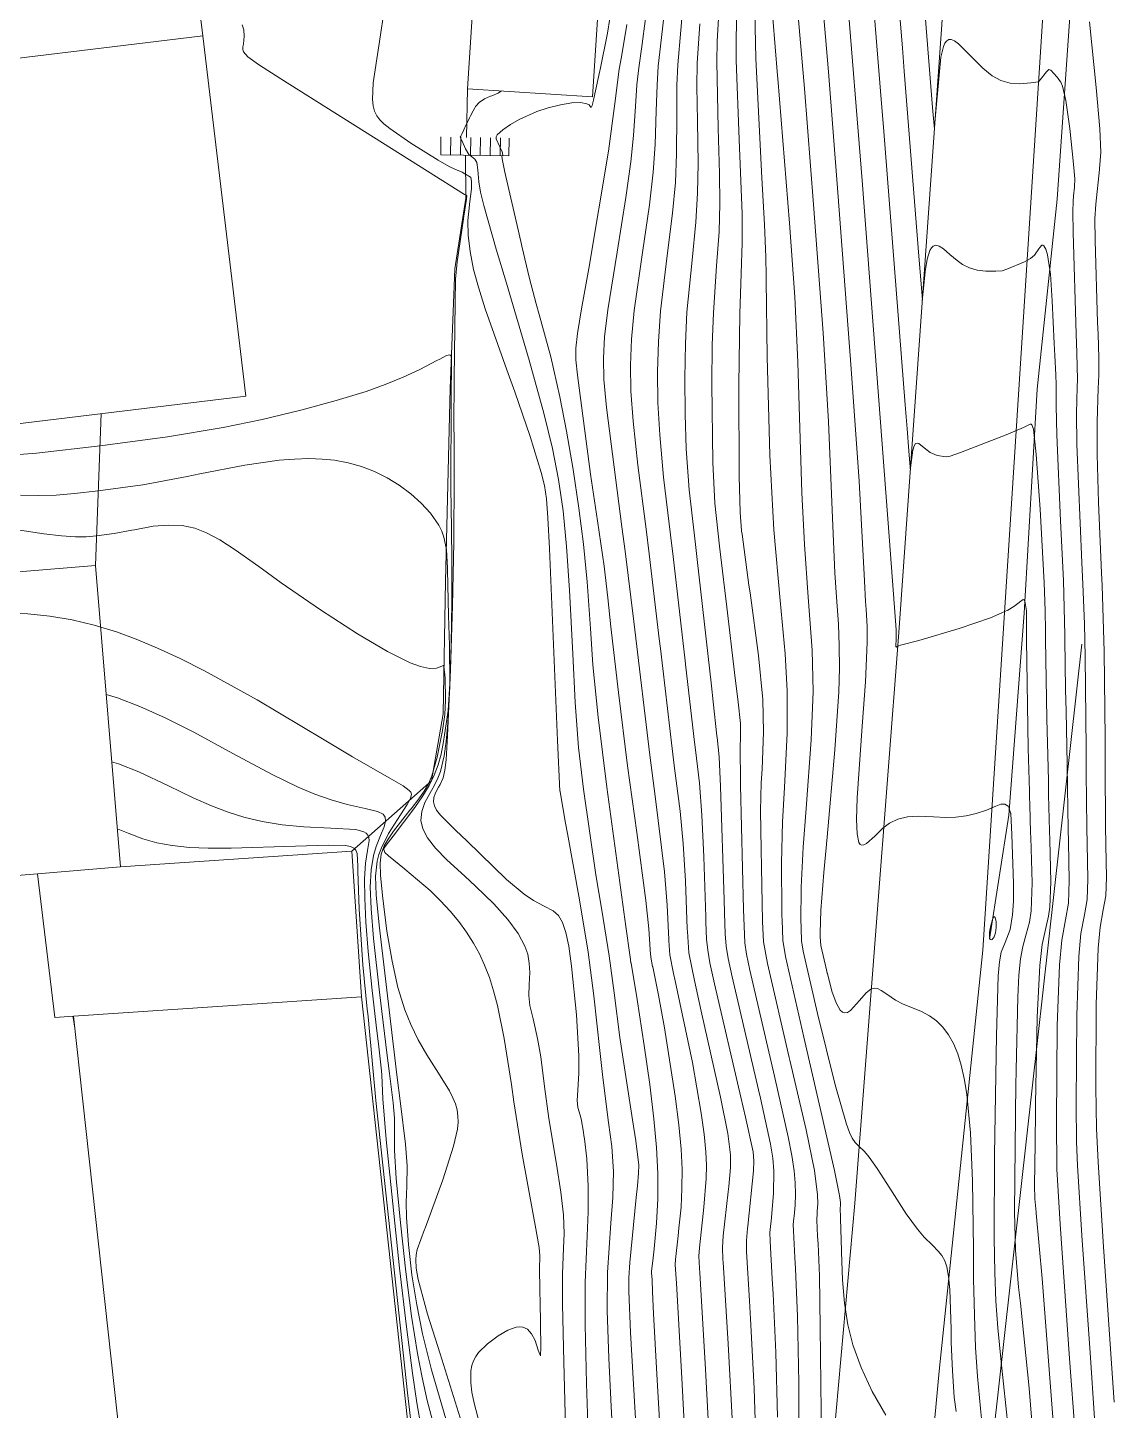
# Model space of a CAD drawing. Header units: metres. Extents: x 1233805 to 1234355, y 654698 to 655114.
# Drawn here: x 1234197.15 to 1234230.05, y 654810.04 to 654851.94 of the extents above; entities that cross this region are included whole.
import ezdxf

# ---------------------------------------------------------------- set-up
doc = ezdxf.new("R2010")
doc.units = ezdxf.units.M

msp = doc.modelspace()

# ---------------------------------------------------------------- linework, layer by layer
at = {"layer": 'ИИ_ГИДРОГРАФИЯ', "lineweight": 0, "elevation": 21.68}
msp.add_lwpolyline([(1234229.153, 654856.846), (1234228.714, 654852.122), (1234228.343, 654846.737), (1234227.74, 654840.98), (1234227.342, 654834.192), (1234226.877, 654828.079), (1234226.296, 654824.32)], dxfattribs=at)
at = {"layer": 'ИИ_ГОРИЗОНТАЛИ_ОСН', "lineweight": 0}
for points, elevation in [([(1234223.468, 654853.605), (1234223.654, 654851.327), (1234223.71, 654850.62), (1234224.154, 654845.012), (1234224.259, 654843.692)], 20.5), ([(1234221.963, 654853.176), (1234222.433, 654847.307), (1234223.267, 654836.389), (1234223.463, 654833.692), (1234223.464, 654833.689), (1234223.464, 654833.662), (1234223.464, 654833.504), (1234223.461, 654833.43), (1234223.458, 654833.186), (1234223.47, 654833.162), (1234223.498, 654833.181), (1234223.529, 654833.205), (1234223.6, 654833.225), (1234224.149, 654833.362), (1234225.374, 654833.728), (1234226.319, 654834.053), (1234226.847, 654834.289), (1234227.035, 654834.4), (1234227.192, 654834.52), (1234227.201, 654834.528), (1234227.314, 654834.606), (1234227.342, 654834.6), (1234227.363, 654834.566), (1234227.414, 654834.266), (1234227.414, 654834.164), (1234227.415, 654833.385), (1234227.465, 654830.098), (1234227.501, 654828.806), (1234227.507, 654828.621), (1234227.513, 654828.397), (1234227.54, 654827.543), (1234227.546, 654827.396), (1234227.583, 654826.023), (1234227.556, 654825.171), (1234227.504, 654824.829), (1234227.405, 654824.47), (1234227.3, 654824.094), (1234227.234, 654823.723), (1234227.186, 654823.231), (1234227.149, 654822.561), (1234227.097, 654820.361), (1234227.096, 654820.266), (1234227.091, 654819.968), (1234227.047, 654816.056), (1234227.078, 654814.896), (1234227.176, 654813.777), (1234227.228, 654813.289), (1234227.49, 654810.713), (1234227.785, 654807.069)], 19.5), ([(1234217.019, 654852.833), (1234216.938, 654851.861), (1234216.845, 654850.813), (1234216.823, 654850.182), (1234216.819, 654849.274), (1234216.811, 654848.114), (1234216.775, 654847.242), (1234216.691, 654846.313), (1234216.53, 654845.03), (1234216.327, 654843.341), (1234216.262, 654842.428), (1234216.235, 654841.506), (1234216.247, 654840.565), (1234216.298, 654839.594), (1234216.415, 654838.316), (1234216.625, 654836.573), (1234216.709, 654835.907), (1234217.071, 654832.755), (1234217.092, 654832.56), (1234217.354, 654830.284), (1234217.384, 654830.051), (1234217.502, 654829.045), (1234217.578, 654828.079), (1234217.638, 654826.814), (1234217.696, 654824.99), (1234217.701, 654824.836), (1234217.721, 654824.318), (1234217.754, 654823.983), (1234217.821, 654823.602), (1234217.961, 654822.965), (1234218.76, 654819.528), (1234218.901, 654818.926), (1234219.127, 654817.875), (1234219.151, 654817.605), (1234219.141, 654817.294), (1234218.97, 654815.623), (1234218.962, 654815.552), (1234218.926, 654815.191), (1234218.934, 654814.85), (1234219.019, 654813.362), (1234219.052, 654812.809), (1234219.162, 654810.701), (1234219.223, 654808.791)], 15.5), ([(1234220.458, 654852.747), (1234220.686, 654850.093), (1234220.961, 654846.576), (1234221.248, 654842.687), (1234221.415, 654839.999), (1234221.528, 654837.313), (1234221.609, 654835.412), (1234221.66, 654834.676), (1234221.716, 654833.857), (1234221.741, 654833.205), (1234221.744, 654832.531), (1234221.724, 654831.813), (1234221.609, 654830.058), (1234221.371, 654827.41), (1234221.271, 654826.338), (1234221.18, 654825.184), (1234221.158, 654824.505), (1234221.159, 654824.482), (1234221.159, 654824.391), (1234221.18, 654824.125), (1234221.353, 654823.388), (1234221.378, 654823.284), (1234221.379, 654823.28), (1234221.52, 654822.744), (1234221.645, 654822.392), (1234221.772, 654822.17), (1234221.836, 654822.11), (1234221.901, 654822.083), (1234221.987, 654822.095), (1234222.085, 654822.157), (1234222.357, 654822.456), (1234222.559, 654822.691), (1234222.7, 654822.803), (1234222.795, 654822.831), (1234222.896, 654822.818), (1234223.009, 654822.764), (1234223.179, 654822.649), (1234223.442, 654822.471), (1234223.679, 654822.348), (1234223.906, 654822.259), (1234224.231, 654822.128), (1234224.474, 654821.997), (1234224.691, 654821.839), (1234224.881, 654821.65), (1234225.053, 654821.42), (1234225.203, 654821.151), (1234225.33, 654820.843), (1234225.437, 654820.495), (1234225.526, 654820.091), (1234225.602, 654819.616), (1234225.714, 654818.446), (1234225.778, 654816.986), (1234225.804, 654814.936), (1234225.811, 654814.021), (1234225.834, 654812.926), (1234225.873, 654811.947), (1234225.93, 654811.063), (1234226.016, 654810.101), (1234226.237, 654807.976)], 18.5), ([(1234221.211, 654852.961), (1234221.413, 654850.597), (1234221.697, 654846.941), (1234222.1, 654841.599), (1234222.341, 654838.194), (1234222.507, 654835.174), (1234222.536, 654834.55), (1234222.552, 654834.303), (1234222.581, 654833.787), (1234222.588, 654833.318), (1234222.539, 654832.114), (1234222.438, 654830.769), (1234222.284, 654828.595), (1234222.264, 654827.94), (1234222.278, 654827.504), (1234222.33, 654827.251), (1234222.371, 654827.187), (1234222.425, 654827.161), (1234222.489, 654827.172), (1234222.568, 654827.218), (1234222.813, 654827.443), (1234223.065, 654827.683), (1234223.265, 654827.834), (1234223.515, 654827.954), (1234223.804, 654828.022), (1234224.136, 654828.043), (1234224.593, 654828.021), (1234224.965, 654828.001), (1234225.275, 654828.012), (1234225.585, 654828.052), (1234225.893, 654828.123), (1234226.198, 654828.224), (1234226.484, 654828.348), (1234226.639, 654828.41), (1234226.76, 654828.404), (1234226.858, 654828.344), (1234226.891, 654828.288), (1234226.91, 654828.207), (1234226.914, 654828.187), (1234226.932, 654828.135), (1234226.938, 654828.124), (1234226.973, 654827.491), (1234227.02, 654826.007), (1234227.015, 654825.468), (1234226.991, 654825.056), (1234226.914, 654824.609), (1234226.767, 654824.218), (1234226.651, 654823.923), (1234226.593, 654823.633), (1234226.556, 654823.208), (1234226.504, 654821.395), (1234226.446, 654817.782), (1234226.434, 654815.256), (1234226.45, 654814.214), (1234226.485, 654813.347), (1234226.543, 654812.542), (1234226.645, 654811.507), (1234226.932, 654808.842)], 19), ([(1234207.978, 654852.662), (1234207.783, 654851.386), (1234207.613, 654850.259), (1234207.594, 654849.759), (1234207.615, 654849.568), (1234207.659, 654849.405), (1234207.725, 654849.268), (1234207.817, 654849.142), (1234207.941, 654849.019), (1234208.121, 654848.876), (1234208.754, 654848.44), (1234209.581, 654847.921), (1234209.92, 654847.725), (1234210.116, 654847.635), (1234210.14, 654847.626), (1234210.31, 654847.558), (1234210.396, 654847.511), (1234210.417, 654847.498), (1234210.469, 654847.471), (1234210.508, 654847.45), (1234210.571, 654847.393), (1234210.599, 654847.289), (1234210.593, 654847.053), (1234210.537, 654846.583), (1234210.535, 654846.569), (1234210.489, 654846.094), (1234210.494, 654845.646), (1234210.551, 654845.152), (1234210.661, 654844.612), (1234210.808, 654844.072), (1234211.015, 654843.416), (1234211.67, 654841.563), (1234211.909, 654840.905), (1234212.376, 654839.549), (1234212.708, 654838.462), (1234212.806, 654838.059), (1234212.866, 654837.658), (1234212.914, 654837.081), (1234212.964, 654836.153), (1234213.145, 654831.791), (1234213.203, 654830.338), (1234213.277, 654828.805), (1234213.278, 654828.798), (1234213.28, 654828.786), (1234213.445, 654827.833), (1234213.505, 654827.517), (1234213.873, 654825.504), (1234214.128, 654823.922), (1234214.303, 654822.602), (1234214.488, 654820.944), (1234214.577, 654820.128), (1234214.75, 654818.757), (1234214.844, 654818.032), (1234214.898, 654817.276), (1234214.879, 654816.488), (1234214.82, 654815.715), (1234214.718, 654814.214), (1234214.706, 654813.064), (1234214.754, 654811.62), (1234214.831, 654810.158), (1234214.909, 654808.672)], 12.5), ([(1234214.854, 654852.66), (1234214.713, 654851.766), (1234214.492, 654850.673), (1234214.482, 654850.629), (1234214.307, 654849.791), (1234214.296, 654849.736), (1234214.254, 654849.577), (1234214.222, 654849.52), (1234214.206, 654849.538), (1234214.158, 654849.593), (1234214.093, 654849.632), (1234213.898, 654849.669), (1234213.633, 654849.655), (1234213.29, 654849.598), (1234212.921, 654849.506), (1234212.571, 654849.392), (1234212.036, 654849.149), (1234211.778, 654848.999), (1234211.543, 654848.84), (1234211.37, 654848.687), (1234211.343, 654848.632), (1234211.345, 654848.572), (1234211.45, 654848.328), (1234211.455, 654848.319), (1234211.521, 654848.18), (1234211.541, 654848.077), (1234211.519, 654848.056), (1234211.519, 654848.056), (1234211.525, 654847.963), (1234211.61, 654847.56), (1234212.036, 654845.679), (1234212.109, 654845.361), (1234212.12, 654845.313), (1234212.349, 654844.331), (1234212.551, 654843.571), (1234212.643, 654843.247), (1234212.995, 654841.959), (1234213.274, 654840.753), (1234213.477, 654839.707), (1234213.674, 654838.552), (1234213.848, 654837.38), (1234213.985, 654836.284), (1234214.097, 654835.14), (1234214.199, 654833.73), (1234214.277, 654832.633), (1234214.432, 654831.041), (1234214.697, 654828.926), (1234215.275, 654824.698), (1234215.405, 654823.767), (1234215.413, 654823.706), (1234215.416, 654823.687), (1234215.428, 654823.605), (1234215.43, 654823.593), (1234215.612, 654822.493), (1234215.833, 654821.092), (1234216, 654819.913), (1234216.123, 654818.878), (1234216.201, 654818.001), (1234216.238, 654817.213), (1234216.238, 654816.447), (1234216.202, 654815.711), (1234216.128, 654814.936), (1234216.096, 654814.657), (1234216.052, 654814.252), (1234216.055, 654814.194), (1234216.067, 654814.007), (1234216.083, 654813.628), (1234216.111, 654812.973), (1234216.213, 654811.135), (1234216.222, 654810.965), (1234216.452, 654806.918)], 13.5), ([(1234216.437, 654852.341), (1234216.353, 654851.635), (1234216.254, 654850.767), (1234216.218, 654850.198), (1234216.194, 654849.419), (1234216.16, 654848.394), (1234216.1, 654847.558), (1234215.985, 654846.571), (1234215.776, 654845.126), (1234215.529, 654843.364), (1234215.446, 654842.498), (1234215.414, 654841.712), (1234215.429, 654840.92), (1234215.494, 654840.011), (1234215.637, 654838.682), (1234215.885, 654836.737), (1234215.982, 654835.993), (1234216.286, 654833.415), (1234216.319, 654833.124), (1234216.675, 654830.09), (1234216.752, 654829.495), (1234216.915, 654828.197), (1234217.01, 654827.217), (1234217.082, 654826.075), (1234217.135, 654824.631), (1234217.138, 654824.553), (1234217.18, 654823.903), (1234217.35, 654823.064), (1234217.559, 654822.136), (1234218.138, 654819.531), (1234218.359, 654818.428), (1234218.445, 654817.783), (1234218.448, 654817.394), (1234218.393, 654816.824), (1234218.374, 654816.657), (1234218.226, 654815.323), (1234218.2, 654814.979), (1234218.216, 654814.607), (1234218.221, 654814.531), (1234218.369, 654812.051), (1234218.503, 654809.61)], 15), ([(1234218.633, 654852.335), (1234218.614, 654851.655), (1234218.617, 654850.951), (1234218.709, 654848.544), (1234218.798, 654846.291), (1234218.802, 654845.419), (1234218.768, 654844.489), (1234218.723, 654843.269), (1234218.701, 654841.109), (1234218.712, 654838.343), (1234218.734, 654837.242), (1234218.78, 654836.695), (1234218.782, 654836.682), (1234218.794, 654836.585), (1234219.004, 654835.048), (1234219.038, 654834.812), (1234219.295, 654832.914), (1234219.422, 654831.582), (1234219.448, 654830.589), (1234219.4, 654829.47), (1234219.376, 654829.055), (1234219.355, 654828.209), (1234219.37, 654827.047), (1234219.371, 654827.02), (1234219.381, 654826.502), (1234219.416, 654824.855), (1234219.449, 654824.233), (1234219.567, 654823.582), (1234220.226, 654820.733), (1234220.247, 654820.647), (1234220.733, 654818.543), (1234220.985, 654817.303), (1234221.082, 654816.57), (1234221.091, 654816.3), (1234221.075, 654816.075), (1234221.067, 654816.019), (1234221.057, 654815.801), (1234221.085, 654815.314), (1234221.099, 654815.082), (1234221.139, 654814.115), (1234221.164, 654812.552), (1234221.171, 654811.707), (1234221.214, 654808.309)], 17), ([(1234219.182, 654852.421), (1234219.208, 654850.997), (1234219.394, 654847.39), (1234219.472, 654845.974), (1234219.518, 654844.986), (1234219.525, 654844.419), (1234219.524, 654844.28), (1234219.559, 654841.957), (1234219.636, 654838.984), (1234219.758, 654836.715), (1234219.952, 654834.576), (1234220.102, 654832.963), (1234220.166, 654831.839), (1234220.164, 654830.56), (1234220.077, 654828.91), (1234220.017, 654827.875), (1234219.985, 654826.616), (1234220.001, 654825.163), (1234220.004, 654825.029), (1234220.006, 654824.902), (1234220.031, 654824.291), (1234220.107, 654823.787), (1234220.664, 654821.352), (1234220.695, 654821.221), (1234221.6, 654817.306), (1234221.749, 654816.547), (1234221.777, 654816.339), (1234221.776, 654816.225), (1234221.77, 654816.19), (1234221.764, 654816.119), (1234221.775, 654815.936), (1234221.781, 654815.84), (1234221.809, 654814.881), (1234221.81, 654814.832), (1234221.834, 654813.996), (1234221.895, 654813.292), (1234222.002, 654812.635), (1234222.153, 654812.03), (1234222.402, 654811.335), (1234222.741, 654810.611), (1234223.154, 654809.89)], 17.5), ([(1234224.342, 654852.318), (1234224.569, 654849.515), (1234224.623, 654848.856)], 21), ([(1234215.873, 654852.211), (1234215.755, 654851.369), (1234215.663, 654850.721), (1234215.611, 654850.207), (1234215.568, 654849.546), (1234215.509, 654848.665), (1234215.426, 654847.875), (1234215.274, 654846.793), (1234215.007, 654845.129), (1234214.73, 654843.388), (1234214.628, 654842.568), (1234214.592, 654841.925), (1234214.61, 654841.28), (1234214.69, 654840.428), (1234215.156, 654836.81), (1234215.255, 654836.078), (1234215.517, 654833.944), (1234215.545, 654833.688), (1234215.996, 654829.897), (1234216.16, 654828.65), (1234216.443, 654826.355), (1234216.526, 654825.351), (1234216.573, 654824.309), (1234216.574, 654824.27), (1234216.603, 654823.839), (1234216.717, 654823.278), (1234216.766, 654823.054), (1234217.292, 654820.582), (1234217.559, 654819.047), (1234217.644, 654818.412), (1234217.695, 654817.87), (1234217.714, 654817.461), (1234217.711, 654817.069), (1234217.638, 654816.194), (1234217.616, 654816.001), (1234217.502, 654814.966), (1234217.486, 654814.714), (1234217.504, 654814.351), (1234217.513, 654814.21), (1234217.687, 654811.293), (1234217.932, 654806.712)], 14.5), ([(1234218.076, 654852.211), (1234218.039, 654851.528), (1234218.026, 654850.905), (1234218.073, 654848.889), (1234218.115, 654847.517), (1234218.123, 654846.608), (1234218.097, 654845.747), (1234218.023, 654844.724), (1234217.925, 654843.293), (1234217.893, 654842.312), (1234217.879, 654841.148), (1234217.907, 654838.76), (1234217.972, 654837.524), (1234218.112, 654836.22), (1234218.142, 654835.973), (1234218.329, 654834.373), (1234218.563, 654832.395), (1234218.677, 654831.494), (1234218.752, 654830.848), (1234218.744, 654830.331), (1234218.739, 654830.245), (1234218.75, 654828.97), (1234218.836, 654825.213), (1234218.882, 654824.201), (1234218.932, 654823.859), (1234219.032, 654823.377), (1234219.776, 654820.167), (1234219.798, 654820.073), (1234220.194, 654818.328), (1234220.302, 654817.762), (1234220.371, 654817.3), (1234220.404, 654816.938), (1234220.415, 654816.59), (1234220.405, 654816.259), (1234220.373, 654815.924), (1234220.365, 654815.86), (1234220.346, 654815.67), (1234220.349, 654815.484), (1234220.396, 654814.676), (1234220.416, 654814.325), (1234220.479, 654812.889), (1234220.514, 654810.87), (1234220.517, 654806.438)], 16.5), ([(1234229.318, 654852.113), (1234229.522, 654850.12), (1234229.633, 654848.872), (1234229.666, 654848.162), (1234229.63, 654847.662), (1234229.627, 654847.636), (1234229.514, 654846.584), (1234229.489, 654846.145), (1234229.495, 654845.483), (1234229.57, 654843), (1234229.584, 654842.645), (1234229.608, 654841.931), (1234229.604, 654841.409), (1234229.588, 654841.001), (1234229.555, 654839.992), (1234229.554, 654839.005), (1234229.594, 654837.553), (1234229.687, 654835.415), (1234229.705, 654835.031), (1234229.77, 654833.035), (1234229.796, 654830.393), (1234229.797, 654829.557), (1234229.808, 654827.753), (1234229.821, 654827.171), (1234229.837, 654826.188), (1234229.816, 654825.634), (1234229.74, 654825.205), (1234229.642, 654824.684), (1234229.582, 654824.045), (1234229.527, 654822.339), (1234229.518, 654819.829), (1234229.538, 654818.584), (1234229.585, 654817.557), (1234229.745, 654814.995), (1234229.991, 654811.463), (1234230.074, 654810.288)], 21.5), ([(1234224.627, 654848.917), (1234224.65, 654849.175), (1234224.764, 654850.498), (1234224.822, 654851.039), (1234224.894, 654851.36), (1234224.941, 654851.468), (1234224.997, 654851.54), (1234225.061, 654851.575), (1234225.135, 654851.575), (1234225.231, 654851.533), (1234225.35, 654851.446), (1234225.714, 654851.087), (1234226.092, 654850.708), (1234226.375, 654850.479), (1234226.637, 654850.338), (1234226.918, 654850.254), (1234227.215, 654850.229), (1234227.55, 654850.259), (1234227.782, 654850.292)], 21), ([(1234227.782, 654850.293), (1234227.828, 654850.352), (1234228.021, 654850.602), (1234228.092, 654850.673), (1234228.154, 654850.65), (1234228.33, 654850.449), (1234228.381, 654850.386), (1234228.386, 654850.38), (1234228.455, 654850.283), (1234228.505, 654850.164), (1234228.602, 654849.728), (1234228.722, 654848.876), (1234228.842, 654847.797), (1234228.875, 654847.359), (1234228.866, 654847.115), (1234228.865, 654847.1), (1234228.841, 654846.841), (1234228.826, 654846.673), (1234228.825, 654846.662), (1234228.814, 654846.376), (1234228.824, 654845.726), (1234228.918, 654842.66), (1234228.94, 654842.085), (1234228.958, 654841.26), (1234228.951, 654841.052), (1234228.932, 654840.247), (1234228.944, 654839.301), (1234229.091, 654835.726), (1234229.122, 654835.074), (1234229.171, 654833.874), (1234229.193, 654832.876), (1234229.223, 654830.093), (1234229.226, 654829.356), (1234229.241, 654827.701), (1234229.253, 654827.21), (1234229.273, 654826.137), (1234229.251, 654825.518), (1234229.168, 654825.052), (1234229.062, 654824.486), (1234228.996, 654823.791), (1234228.937, 654822.011), (1234228.922, 654819.31), (1234228.932, 654818.177), (1234228.959, 654817.461), (1234229.089, 654815.34), (1234229.339, 654811.782), (1234229.479, 654809.807)], 21), ([(1234211.509, 654850.019), (1234211.407, 654849.955), (1234211.213, 654849.874), (1234211.175, 654849.86), (1234210.985, 654849.775), (1234210.824, 654849.67), (1234210.726, 654849.556), (1234210.722, 654849.548), (1234210.698, 654849.506), (1234210.645, 654849.413), (1234210.567, 654849.26), (1234210.54, 654849.206), (1234210.512, 654849.15), (1234210.437, 654848.999), (1234210.363, 654848.842), (1234210.302, 654848.713), (1234210.269, 654848.647), (1234210.256, 654848.618), (1234210.261, 654848.598), (1234210.263, 654848.594), (1234210.272, 654848.581), (1234210.308, 654848.502), (1234210.309, 654848.498), (1234210.417, 654848.264), (1234210.517, 654848.097), (1234210.597, 654848.031), (1234210.598, 654848.03), (1234210.702, 654847.949), (1234210.758, 654847.847), (1234210.784, 654847.63), (1234210.817, 654847.265), (1234210.873, 654846.955), (1234210.971, 654846.547), (1234211.345, 654845.225), (1234211.653, 654844.194), (1234212.346, 654841.858), (1234212.79, 654840.257), (1234213.051, 654839.185), (1234213.236, 654838.241), (1234213.371, 654837.3), (1234213.475, 654836.218), (1234213.563, 654834.896), (1234213.664, 654832.961), (1234213.74, 654831.486), (1234213.839, 654830.125), (1234213.988, 654828.862), (1234214.36, 654826.265), (1234214.543, 654825.191), (1234214.77, 654823.814), (1234214.915, 654822.692), (1234215.088, 654821.342), (1234215.47, 654818.845), (1234215.572, 654818.203), (1234215.663, 654817.471), (1234215.659, 654817.223), (1234215.625, 654816.847), (1234215.586, 654816.486), (1234215.393, 654814.521), (1234215.365, 654814.06), (1234215.359, 654813.649), (1234215.414, 654812.404), (1234215.495, 654811.008), (1234215.664, 654808.051)], 13), ([(1234224.257, 654843.654), (1234224.289, 654844.034), (1234224.343, 654844.551), (1234224.407, 654844.923), (1234224.488, 654845.18), (1234224.533, 654845.264), (1234224.583, 654845.317), (1234224.667, 654845.344), (1234224.771, 654845.315), (1234224.899, 654845.231), (1234225.092, 654845.066), (1234225.31, 654844.881), (1234225.477, 654844.763), (1234225.687, 654844.66), (1234225.922, 654844.592), (1234226.181, 654844.559), (1234226.481, 654844.559), (1234226.681, 654844.572), (1234226.816, 654844.615), (1234226.816, 654844.615), (1234226.816, 654844.615), (1234227.349, 654844.836), (1234227.537, 654844.937), (1234227.657, 654845.042), (1234227.79, 654845.239), (1234227.814, 654845.278), (1234227.876, 654845.35), (1234227.905, 654845.35), (1234227.939, 654845.327), (1234228.001, 654845.229), (1234228.054, 654845.057), (1234228.139, 654844.47), (1234228.196, 654843.661), (1234228.257, 654842.361), (1234228.272, 654842.002), (1234228.301, 654841.421), (1234228.312, 654841.11), (1234228.31, 654841.038), (1234228.309, 654840.477), (1234228.334, 654839.596), (1234228.449, 654836.993), (1234228.531, 654835.182), (1234228.573, 654833.527), (1234228.573, 654833.412), (1234228.595, 654831.884), (1234228.611, 654831.23), (1234228.646, 654829.616), (1234228.654, 654828.898), (1234228.674, 654827.648), (1234228.685, 654827.258), (1234228.71, 654826.091), (1234228.686, 654825.403), (1234228.597, 654824.899), (1234228.482, 654824.287), (1234228.411, 654823.537), (1234228.347, 654821.689), (1234228.325, 654818.791), (1234228.331, 654817.392), (1234228.332, 654817.365), (1234228.333, 654817.349), (1234228.432, 654815.685), (1234228.721, 654811.611), (1234228.884, 654809.325)], 20.5), ([(1234196.233, 654838.954), (1234197.416, 654839.044), (1234199.34, 654839.265), (1234201.384, 654839.533), (1234203.066, 654839.821), (1234204.249, 654840.068), (1234205.426, 654840.347), (1234206.497, 654840.634), (1234207.404, 654840.915), (1234207.978, 654841.121), (1234208.521, 654841.343), (1234209.028, 654841.577), (1234209.55, 654841.848), (1234209.639, 654841.896), (1234209.842, 654841.998), (1234209.939, 654842.024), (1234209.98, 654841.991), (1234209.988, 654841.875), (1234209.979, 654840.638), (1234209.979, 654840.636), (1234209.968, 654837.997), (1234209.987, 654836.757), (1234210.002, 654835.785), (1234210.002, 654834.538), (1234209.979, 654833.243), (1234209.935, 654831.972), (1234209.878, 654830.864), (1234209.832, 654830.303), (1234209.77, 654829.873), (1234209.66, 654829.401), (1234209.579, 654829.192), (1234209.476, 654828.984), (1234209.379, 654828.817), (1234209.184, 654828.461), (1234209.087, 654828.181), (1234209.064, 654827.914), (1234209.119, 654827.658), (1234209.262, 654827.387), (1234209.504, 654827.077), (1234209.848, 654826.723), (1234210.39, 654826.224), (1234210.719, 654825.926), (1234211.277, 654825.386), (1234211.701, 654824.917), (1234212.012, 654824.493), (1234212.216, 654824.109), (1234212.298, 654823.859), (1234212.346, 654823.593), (1234212.361, 654823.309), (1234212.347, 654822.944), (1234212.335, 654822.613), (1234212.366, 654822.309), (1234212.46, 654821.903), (1234212.6, 654821.303), (1234212.692, 654820.748), (1234212.812, 654819.856), (1234212.943, 654818.887), (1234213.168, 654817.496), (1234213.307, 654816.656), (1234213.387, 654815.968), (1234213.402, 654815.393), (1234213.382, 654814.969), (1234213.349, 654814.169), (1234213.352, 654813.26), (1234213.392, 654811.508), (1234213.506, 654807.19)], 11.5), ([(1234196.933, 654837.775), (1234197.468, 654837.761), (1234198.008, 654837.775), (1234198.564, 654837.818), (1234199.288, 654837.9), (1234200.633, 654838.084), (1234201.98, 654838.332), (1234202.359, 654838.412), (1234203.727, 654838.68), (1234204.765, 654838.826), (1234205.236, 654838.864), (1234205.671, 654838.877), (1234206.074, 654838.866), (1234206.444, 654838.83), (1234206.858, 654838.754), (1234207.263, 654838.64), (1234207.657, 654838.488), (1234208.039, 654838.299), (1234208.408, 654838.072), (1234208.756, 654837.812), (1234209.075, 654837.525), (1234209.353, 654837.221), (1234209.607, 654836.858), (1234209.696, 654836.681), (1234209.762, 654836.502), (1234209.837, 654836.122), (1234209.864, 654835.557), (1234209.865, 654835.507), (1234209.904, 654834.12), (1234209.93, 654833.211), (1234209.936, 654832.064), (1234209.888, 654831.247), (1234209.75, 654830.309), (1234209.674, 654829.918), (1234209.585, 654829.597), (1234209.465, 654829.283), (1234209.311, 654828.972), (1234209.125, 654828.661), (1234208.883, 654828.304), (1234208.226, 654827.44), (1234208.076, 654827.252), (1234207.945, 654827.083), (1234207.944, 654827.035), (1234207.968, 654826.946), (1234208.078, 654826.84), (1234208.565, 654826.444), (1234208.577, 654826.435), (1234209.34, 654825.787), (1234209.657, 654825.479), (1234209.946, 654825.169), (1234210.211, 654824.85), (1234210.448, 654824.527), (1234210.657, 654824.2), (1234210.837, 654823.869), (1234210.994, 654823.528), (1234211.137, 654823.155), (1234211.266, 654822.75), (1234211.385, 654822.307), (1234211.59, 654821.311), (1234211.806, 654819.909), (1234211.88, 654819.393), (1234212.135, 654817.802), (1234212.474, 654815.925), (1234212.524, 654815.653), (1234212.645, 654814.975), (1234212.67, 654814.727), (1234212.665, 654814.606), (1234212.658, 654814.426), (1234212.667, 654813.609), (1234212.672, 654813.347), (1234212.697, 654811.959), (1234212.685, 654811.688), (1234212.62, 654811.863), (1234212.62, 654811.864), (1234212.524, 654812.155), (1234212.419, 654812.359), (1234212.295, 654812.495), (1234212.152, 654812.563), (1234212.059, 654812.57), (1234211.953, 654812.557), (1234211.702, 654812.468), (1234211.405, 654812.297), (1234211.08, 654812.054), (1234210.813, 654811.796), (1234210.723, 654811.672), (1234210.655, 654811.541), (1234210.606, 654811.397), (1234210.577, 654811.239), (1234210.575, 654810.869), (1234210.611, 654810.595), (1234210.679, 654810.258), (1234210.946, 654809.217)], 11), ([(1234196.44, 654836.776), (1234197.633, 654836.597), (1234198.174, 654836.537), (1234198.599, 654836.507), (1234198.924, 654836.507), (1234199.235, 654836.535), (1234199.768, 654836.608), (1234200.3, 654836.706), (1234200.388, 654836.724), (1234200.954, 654836.827), (1234201.406, 654836.866), (1234201.824, 654836.847), (1234202.208, 654836.77), (1234202.568, 654836.633), (1234202.968, 654836.419), (1234203.435, 654836.115), (1234204.151, 654835.604), (1234204.829, 654835.117), (1234206.025, 654834.295), (1234207.143, 654833.573), (1234208.055, 654833.035), (1234208.733, 654832.695), (1234209.054, 654832.578), (1234209.323, 654832.521), (1234209.537, 654832.526), (1234209.701, 654832.593), (1234209.736, 654832.61), (1234209.753, 654832.594), (1234209.796, 654832.239), (1234209.81, 654831.561), (1234209.788, 654831.129), (1234209.713, 654830.636), (1234209.554, 654829.832), (1234209.393, 654829.27), (1234209.289, 654829.025), (1234209.162, 654828.797), (1234209.005, 654828.57), (1234208.766, 654828.27), (1234208.726, 654828.221), (1234208.228, 654827.588), (1234208.068, 654827.35), (1234207.954, 654827.144), (1234207.862, 654826.893), (1234207.826, 654826.621), (1234207.837, 654826.261), (1234207.898, 654825.644), (1234208.035, 654824.555), (1234208.188, 654823.646), (1234208.368, 654822.852), (1234208.574, 654822.18), (1234208.756, 654821.727), (1234208.978, 654821.271), (1234209.24, 654820.811), (1234209.595, 654820.252), (1234209.925, 654819.722), (1234210.033, 654819.514), (1234210.11, 654819.324), (1234210.16, 654819.141), (1234210.186, 654818.958), (1234210.188, 654818.768), (1234210.168, 654818.559), (1234210.053, 654818.04), (1234209.728, 654817.026), (1234209.187, 654815.556), (1234209.174, 654815.52), (1234208.953, 654814.909), (1234208.918, 654814.757), (1234208.906, 654814.606), (1234208.921, 654814.346), (1234208.982, 654814.008), (1234209.267, 654812.958), (1234209.645, 654811.751), (1234210.248, 654809.818)], 10.5), ([(1234199.524, 654831.733), (1234199.869, 654831.629), (1234200.543, 654831.371), (1234201.31, 654831.024), (1234202.181, 654830.585), (1234203.368, 654829.947), (1234204.555, 654829.31), (1234205.343, 654828.925), (1234205.845, 654828.715), (1234206.341, 654828.54), (1234206.828, 654828.4), (1234207.376, 654828.276), (1234207.747, 654828.189), (1234207.918, 654828.107), (1234207.981, 654828.016), (1234207.991, 654827.891), (1234207.95, 654827.725), (1234207.843, 654827.457), (1234207.709, 654827.122), (1234207.626, 654826.851), (1234207.551, 654826.415), (1234207.528, 654825.89), (1234207.553, 654825.244), (1234207.631, 654824.341), (1234207.808, 654822.713), (1234208.031, 654820.869), (1234208.111, 654820.243), (1234208.221, 654819.362), (1234208.261, 654818.889), (1234208.262, 654818.559), (1234208.267, 654817.911), (1234208.318, 654817.066), (1234208.44, 654815.717), (1234208.604, 654814.24), (1234208.781, 654812.898), (1234208.96, 654811.763), (1234209.097, 654811.04), (1234209.251, 654810.338), (1234209.653, 654808.828)], 9.5), ([(1234199.692, 654829.691), (1234199.903, 654829.629), (1234200.518, 654829.384), (1234201.414, 654828.96), (1234202.157, 654828.604), (1234202.714, 654828.358), (1234203.224, 654828.161), (1234203.695, 654828.012), (1234204.249, 654827.882), (1234204.855, 654827.786), (1234205.511, 654827.724), (1234206.333, 654827.684), (1234207.09, 654827.637), (1234207.334, 654827.573), (1234207.409, 654827.526), (1234207.459, 654827.466), (1234207.486, 654827.394), (1234207.493, 654827.302), (1234207.449, 654826.999), (1234207.388, 654826.616), (1234207.358, 654826.149), (1234207.361, 654825.556), (1234207.398, 654824.831), (1234207.469, 654823.939), (1234207.586, 654822.76), (1234207.731, 654821.535), (1234207.781, 654821.15), (1234207.872, 654820.327), (1234207.874, 654820.195), (1234207.906, 654819.484), (1234208.009, 654818.247), (1234208.415, 654814.346), (1234208.623, 654812.568), (1234208.806, 654811.166), (1234208.94, 654810.27), (1234209.074, 654809.516)], 9), ([(1234199.862, 654827.645), (1234199.936, 654827.628), (1234200.196, 654827.527), (1234200.638, 654827.358), (1234201.058, 654827.24), (1234201.527, 654827.153), (1234202.046, 654827.099), (1234202.614, 654827.074), (1234203.312, 654827.071), (1234205.259, 654827.131), (1234206.262, 654827.167), (1234206.779, 654827.155), (1234206.927, 654827.126), (1234207.029, 654827.079), (1234207.093, 654827.01), (1234207.13, 654826.911), (1234207.15, 654826.532), (1234207.15, 654826.38), (1234207.193, 654825.229), (1234207.306, 654823.537), (1234207.432, 654822.2), (1234207.45, 654822.056), (1234207.483, 654821.765), (1234207.483, 654821.745), (1234207.701, 654819.429), (1234208.652, 654810.569), (1234208.871, 654808.759)], 8.5), ([(1234226.427, 654824.995), (1234226.447, 654824.995), (1234226.465, 654824.969), (1234226.49, 654824.844), (1234226.493, 654824.668), (1234226.473, 654824.507), (1234226.43, 654824.383), (1234226.37, 654824.306), (1234226.341, 654824.295), (1234226.317, 654824.305), (1234226.29, 654824.381), (1234226.295, 654824.531), (1234226.33, 654824.733), (1234226.38, 654824.91), (1234226.427, 654824.995)], 18.5), ([(1234198.52, 654821.982), (1234198.531, 654821.887)], 8.5), ([(1234198.531, 654821.887), (1234198.58, 654821.617)], 8.5)]:
    msp.add_lwpolyline(points, dxfattribs=dict(at, elevation=elevation))
at = {"layer": 'ИИ_ГОРИЗОНТАЛИ_УТОЛЩ', "lineweight": 0}
for points, elevation in [([(1234222.716, 654853.391), (1234223.021, 654849.634), (1234223.077, 654848.922), (1234223.739, 654840.509), (1234223.796, 654839.784), (1234223.849, 654839.115), (1234223.888, 654838.621), (1234223.889, 654838.601), (1234223.895, 654838.529), (1234223.895, 654838.528)], 20), ([(1234203.647, 654852.025), (1234203.694, 654851.866), (1234203.705, 654851.681), (1234203.682, 654851.439), (1234203.671, 654851.353), (1234203.67, 654851.269), (1234203.689, 654851.203), (1234203.821, 654851.055), (1234204.141, 654850.822), (1234204.816, 654850.384), (1234209.258, 654847.587), (1234210.388, 654846.885), (1234210.392, 654846.883), (1234210.414, 654846.875), (1234210.425, 654846.869), (1234210.427, 654846.868), (1234210.435, 654846.864), (1234210.439, 654846.862), (1234210.451, 654846.841), (1234210.441, 654846.736), (1234210.364, 654846.224), (1234210.352, 654846.145), (1234210.162, 654844.842), (1234210.115, 654844.32), (1234210.097, 654843.603), (1234210.074, 654841.307), (1234210.065, 654839.826), (1234210.068, 654839.536), (1234210.074, 654838.359), (1234210.058, 654836.339), (1234210.021, 654834.421), (1234209.956, 654832.487), (1234209.867, 654830.48), (1234209.824, 654829.749), (1234209.789, 654829.438), (1234209.735, 654829.206), (1234209.646, 654829.002), (1234209.598, 654828.92), (1234209.503, 654828.747), (1234209.456, 654828.61), (1234209.444, 654828.479), (1234209.471, 654828.354), (1234209.54, 654828.224), (1234209.658, 654828.074), (1234210.126, 654827.61), (1234210.455, 654827.297), (1234210.854, 654826.904), (1234211.655, 654826.129), (1234212.188, 654825.68), (1234212.471, 654825.493), (1234212.803, 654825.32), (1234213.069, 654825.177), (1234213.228, 654825.039), (1234213.356, 654824.827), (1234213.459, 654824.524), (1234213.545, 654824.104), (1234213.629, 654823.499), (1234213.775, 654822.027), (1234213.847, 654820.778), (1234213.846, 654820.258), (1234213.818, 654819.738), (1234213.802, 654819.432), (1234213.822, 654819.221), (1234213.884, 654818.989), (1234213.919, 654818.873), (1234213.989, 654818.474), (1234214.004, 654818.364), (1234214.018, 654818.27), (1234214.089, 654817.659), (1234214.132, 654816.834), (1234214.134, 654816.058), (1234214.098, 654815.332), (1234214.04, 654813.912), (1234214.042, 654812.632), (1234214.08, 654810.853), (1234214.136, 654809.341)], 12), ([(1234215.298, 654852.031), (1234215.138, 654851.053), (1234215.073, 654850.675), (1234214.937, 654849.639), (1234214.752, 654848.192), (1234214.147, 654844.637), (1234213.932, 654843.412), (1234213.809, 654842.664), (1234213.76, 654842.222), (1234213.758, 654841.872), (1234213.803, 654841.409), (1234214.204, 654838.411), (1234214.414, 654836.994), (1234214.614, 654835.622), (1234214.723, 654834.657), (1234214.814, 654833.78), (1234215.047, 654831.789), (1234215.328, 654829.574), (1234215.602, 654827.547), (1234215.876, 654825.493), (1234215.969, 654824.635), (1234216.011, 654824.003), (1234216.011, 654823.987), (1234216.027, 654823.774), (1234216.083, 654823.493), (1234216.088, 654823.474), (1234216.264, 654822.623), (1234216.446, 654821.633), (1234216.772, 654819.557), (1234216.879, 654818.691), (1234216.946, 654817.958), (1234216.975, 654817.347), (1234216.974, 654816.759), (1234216.945, 654816.195), (1234216.883, 654815.565), (1234216.856, 654815.333), (1234216.777, 654814.609), (1234216.771, 654814.458), (1234216.788, 654814.162), (1234216.806, 654813.889), (1234216.972, 654811.019), (1234217.103, 654808.505)], 14), ([(1234217.511, 654852.052), (1234217.435, 654850.859), (1234217.429, 654850.156), (1234217.445, 654849.104), (1234217.463, 654847.824), (1234217.449, 654846.925), (1234217.394, 654846.038), (1234217.278, 654844.894), (1234217.126, 654843.317), (1234217.078, 654842.363), (1234217.057, 654841.312), (1234217.066, 654840.22), (1234217.103, 654839.177), (1234217.194, 654837.928), (1234217.371, 654836.365), (1234217.437, 654835.822), (1234217.865, 654831.997), (1234217.918, 654831.509), (1234218.033, 654830.477), (1234218.039, 654830.425), (1234218.098, 654829.838), (1234218.145, 654828.941), (1234218.253, 654825.509), (1234218.264, 654825.119), (1234218.286, 654824.48), (1234218.317, 654824.104), (1234218.376, 654823.734), (1234218.496, 654823.171), (1234219.291, 654819.751), (1234219.35, 654819.499), (1234219.657, 654818.109), (1234219.724, 654817.683), (1234219.756, 654817.297), (1234219.748, 654816.609), (1234219.672, 654815.774), (1234219.664, 654815.706), (1234219.636, 654815.43), (1234219.642, 654815.167), (1234219.707, 654814.025), (1234219.734, 654813.567), (1234219.82, 654811.795), (1234219.869, 654809.831)], 16), ([(1234219.732, 654852.219), (1234219.871, 654850.486), (1234219.878, 654850.397), (1234220.236, 654846.01), (1234220.397, 654843.776), (1234220.489, 654841.804), (1234220.538, 654840.132), (1234220.608, 654837.837), (1234220.682, 654836.273), (1234220.801, 654834.677), (1234220.917, 654833.069), (1234220.945, 654831.826), (1234220.89, 654830.357), (1234220.736, 654828.276), (1234220.644, 654827.106), (1234220.582, 654825.891), (1234220.58, 654824.819), (1234220.581, 654824.755), (1234220.583, 654824.638), (1234220.597, 654824.268), (1234220.643, 654823.956), (1234221.083, 654822.063), (1234221.615, 654819.906), (1234221.956, 654818.708), (1234222.047, 654818.46), (1234222.133, 654818.283), (1234222.221, 654818.159), (1234222.347, 654818.034), (1234222.504, 654817.881), (1234222.646, 654817.712), (1234222.884, 654817.373), (1234223.268, 654816.777), (1234223.771, 654815.999), (1234224.112, 654815.526), (1234224.316, 654815.289), (1234224.562, 654815.045), (1234224.741, 654814.868), (1234224.851, 654814.728), (1234224.935, 654814.573), (1234224.997, 654814.39), (1234225.053, 654814.096), (1234225.093, 654813.704), (1234225.129, 654812.502), (1234225.135, 654812.096), (1234225.167, 654811.233), (1234225.227, 654810.444), (1234225.282, 654810.003)], 18), ([(1234223.892, 654838.486), (1234223.909, 654838.678), (1234223.968, 654839.129), (1234224.007, 654839.261), (1234224.054, 654839.332), (1234224.097, 654839.347), (1234224.15, 654839.333), (1234224.313, 654839.206), (1234224.49, 654839.062), (1234224.706, 654838.969), (1234224.975, 654838.936), (1234225.105, 654838.95), (1234225.414, 654839.063), (1234225.414, 654839.063), (1234225.414, 654839.063), (1234226.802, 654839.597), (1234227.324, 654839.816), (1234227.383, 654839.846), (1234227.525, 654839.917), (1234227.557, 654839.923), (1234227.58, 654839.905), (1234227.622, 654839.774), (1234227.711, 654839.004), (1234227.825, 654837.348), (1234227.949, 654835.119), (1234227.984, 654834.279), (1234227.993, 654833.645), (1234227.994, 654833.399), (1234228.03, 654830.991), (1234228.058, 654829.894), (1234228.077, 654829.118), (1234228.083, 654828.686), (1234228.107, 654827.596), (1234228.116, 654827.319), (1234228.147, 654826.052), (1234228.121, 654825.287), (1234228.082, 654825.014), (1234228.011, 654824.703), (1234227.893, 654824.153), (1234227.818, 654823.523), (1234227.739, 654821.951), (1234227.689, 654819.32), (1234227.687, 654819.137), (1234227.673, 654818.122), (1234227.659, 654816.857), (1234227.67, 654816.446), (1234227.706, 654816.048), (1234227.71, 654816.015), (1234227.89, 654814.032), (1234228.319, 654808.388)], 20), ([(1234196.483, 654834.198), (1234197.149, 654834.175), (1234197.822, 654834.107), (1234198.494, 654833.993), (1234199.165, 654833.833), (1234199.835, 654833.629), (1234200.434, 654833.408), (1234201.077, 654833.139), (1234201.766, 654832.819), (1234202.503, 654832.449), (1234204.104, 654831.568), (1234206.135, 654830.355), (1234206.991, 654829.838), (1234208.097, 654829.203), (1234208.526, 654828.959), (1234208.709, 654828.826), (1234208.755, 654828.77), (1234208.776, 654828.715), (1234208.747, 654828.577), (1234208.647, 654828.395), (1234208.443, 654828.083), (1234208.08, 654827.515), (1234207.864, 654827.087), (1234207.791, 654826.886), (1234207.74, 654826.682), (1234207.691, 654826.231), (1234207.707, 654825.659), (1234207.794, 654824.743), (1234208.33, 654820.204), (1234208.442, 654819.337), (1234208.595, 654818.109), (1234208.65, 654817.451), (1234208.638, 654816.828), (1234208.619, 654816.352), (1234208.626, 654815.884), (1234208.684, 654815.062), (1234208.791, 654814.149), (1234208.936, 654813.238), (1234209.113, 654812.361), (1234209.387, 654811.271), (1234209.815, 654809.786)], 10)]:
    msp.add_lwpolyline(points, dxfattribs=dict(at, elevation=elevation))
at = {"layer": 'ИИ_ДОРОГИ_АД', "lineweight": 0}
for points in [[(1234220.863, 654901.437), (1234221.096, 654898.773), (1234221.518, 654896.529), (1234222.987, 654889.058), (1234221.8, 654887.144), (1234224.533, 654872.757), (1234225.398, 654871.29), (1234225.9, 654865.639), (1234224.988, 654854.039), (1234223.549, 654833.613), (1234222.214, 654816.32), (1234220.872, 654801.349), (1234218.967, 654787.55), (1234216.644, 654771.3), (1234212.47, 654757.246), (1234207.671, 654743.556), (1234206.578, 654741.423), (1234205.97, 654740.262), (1234204.615, 654740.488), (1234204.978, 654743.309), (1234205.551, 654746.133), (1234204.405, 654748.021), (1234202.9, 654749.07), (1234202.418, 654750.982)], [(1234204.633, 654725.364), (1234205.33, 654727.179), (1234209.72, 654739.854), (1234214.061, 654751.783), (1234220.686, 654773.379), (1234222.108, 654788.456), (1234223.692, 654798.595), (1234223.781, 654800.56), (1234224.768, 654811.23), (1234226.095, 654823.988), (1234228.587, 654862.845), (1234228.532, 654864.461), (1234228.354, 654877.978), (1234226.599, 654889.68), (1234225.273, 654897.871), (1234226.746, 654899.093), (1234227.715, 654899.282)]]:
    msp.add_lwpolyline(points, dxfattribs=at)
at = {"layer": 'ИИ_ЛЭП_НН', "lineweight": 0}
msp.add_lwpolyline([(1234229.086, 654833.254), (1234224.063, 654788.287)], dxfattribs=at)
at = {"layer": 'ИИ_СООРУЖЕНИЕ', "lineweight": 0}
for points in [[(1234210.479, 654850.086), (1234210.442, 654848.611)], [(1234209.671, 654848.624), (1234209.663, 654848.086), (1234211.729, 654848.052), (1234211.738, 654848.59)], [(1234209.971, 654848.619), (1234209.963, 654848.081)], [(1234210.271, 654848.614), (1234210.263, 654848.076)], [(1234210.571, 654848.609), (1234210.562, 654848.071)], [(1234210.871, 654848.604), (1234210.862, 654848.066)], [(1234211.171, 654848.599), (1234211.162, 654848.062)], [(1234211.471, 654848.595), (1234211.462, 654848.057)], [(1234210.411, 654848.074), (1234210.429, 654846.773), (1234210.092, 654844.628), (1234209.951, 654840.999), (1234209.813, 654835.161), (1234209.742, 654831.14)]]:
    msp.add_lwpolyline(points, dxfattribs=at)
at = {"layer": 'ИИ_СТРОЕНИЕ', "lineweight": 0}
for points in [[(1234210.801, 654855.103), (1234210.479, 654850.086), (1234214.26, 654849.842), (1234214.582, 654854.86), (1234210.801, 654855.103)], [(1234202.452, 654851.692), (1234193.701, 654850.628), (1234193.833, 654849.524), (1234191.556, 654849.247), (1234191.181, 654852.33), (1234202.211, 654853.672), (1234202.452, 654851.692)], [(1234193.701, 654850.628), (1234195.003, 654839.711), (1234203.753, 654840.775), (1234202.452, 654851.692), (1234193.701, 654850.628)], [(1234192.809, 654835.111), (1234193.563, 654825.981), (1234197.442, 654826.301), (1234199.955, 654826.509), (1234199.201, 654835.639), (1234192.809, 654835.111)], [(1234199.955, 654826.509), (1234206.966, 654826.982), (1234207.264, 654822.572), (1234198.54, 654821.984), (1234197.97, 654821.945), (1234197.442, 654826.301), (1234199.955, 654826.509)], [(1234207.264, 654822.572), (1234209.893, 654798.425), (1234201.188, 654797.794), (1234198.54, 654821.984), (1234207.264, 654822.572)]]:
    msp.add_lwpolyline(points, dxfattribs=at)
at = {"layer": 'ИИ_УГОДЬЯ', "lineweight": 0}
for points in [[(1234199.201, 654835.639), (1234199.378, 654840.243)], [(1234206.966, 654826.982), (1234209.381, 654829.119), (1234209.742, 654831.14)]]:
    msp.add_lwpolyline(points, dxfattribs=at)

doc.saveas('drawing.dxf')
